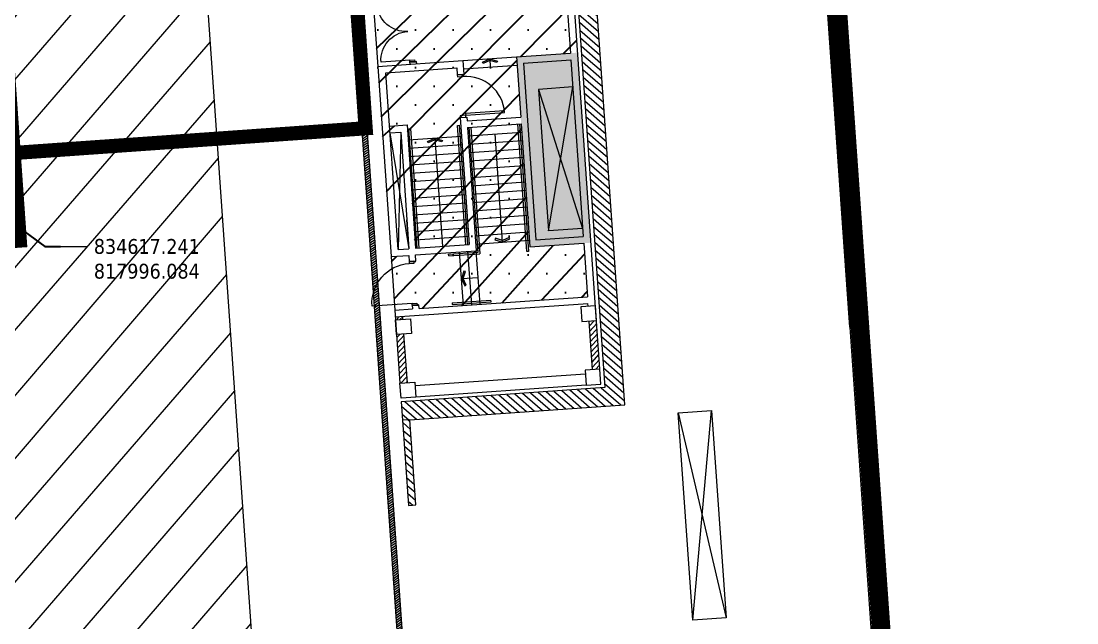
# Model space of a CAD drawing. Header units: millimetres. Extents: x 306 to 836129804, y -168137 to 818603917.
# Drawn here: x 834619946 to 834648386, y 817983465 to 817999682 of the extents above; entities that cross this region are included whole.
import ezdxf
from ezdxf import colors
from ezdxf.entities.mleader import LeaderData, LeaderLine
from ezdxf.math import Vec2, Vec3
from ezdxf.xclip import XClip

# ---------------------------------------------------------------- set-up
doc = ezdxf.new("R2010")
doc.units = ezdxf.units.MM
doc.header["$LTSCALE"] = 3
doc.header["$XCLIPFRAME"] = 0
for name, pattern in [('ACAD_ISO03W100', [30, 12, -18]), ('CENTER', [2, 1.25, -0.25, 0.25, -0.25]), ('DASHED', [0.75, 0.5, -0.25]), ('DIVIDE', [1.25, 0.5, -0.25, 0, -0.25, 0, -0.25])]:
    doc.linetypes.add(name, pattern=pattern)
doc.layers.get('Defpoints').update_dxf_attribs({"color": 32})
for name, color, linetype in [('22INWA-a', 6, 'CENTER'), ('_DEV LINE', 96, 'DIVIDE'), ('_P30', 251, 'Continuous'), ('_PARCEL BOUNDARY', 10, 'DASHED'), ('UAJ-00XREF', 7, 'Continuous'), ('UAJ-90.5LAND', 251, 'Continuous')]:
    doc.layers.add(name, color=color, linetype=linetype)
for name, color, linetype, lineweight in [('3A35X-MACL-P-FAC-00-0$0$UAJ-34RAIL-a', 251, 'Continuous', 13), ('Eva-New', 1, 'ACAD_ISO03W100', 18), ('Hatch (CARR)', 252, 'Continuous', 35), ('Hatch (LTC&CB)', 252, 'Continuous', 35), ('UAJ-22INWA', 251, 'Continuous', 35), ('UAJ-22INWA-bw', 251, 'Continuous', 35), ('UAJ-32INFR', 251, 'Continuous', 25), ('UAJ-32INFR-d', 251, 'Continuous', 5), ('UAJ-32INFR-h', 251, 'Continuous', 9), ('UAJ_32INFR', 251, 'Continuous', 9)]:
    doc.layers.add(name, color=color, linetype=linetype, lineweight=lineweight)
doc.layers.get('UAJ-90.5LAND').off()
doc.styles.get("Standard").update_dxf_attribs({"font": 'tahoma.ttf'})

# ---------------------------------------------------------------- blocks, each defined once
blk = doc.blocks.new('_Dot')
at = {"color": 0, "linetype": 'ByBlock', "lineweight": -2}
blk.add_line((-0.5, 0), (-1, 0), dxfattribs=at)
at = {"color": 0, "linetype": 'ByBlock', "const_width": 0.5}
blk.add_lwpolyline([(-0.25, 0, 1), (0.25, 0, 1)], format="xyb", close=True, dxfattribs=at)
blk = doc.blocks.new('PB1')
at = {"layer": '_PARCEL BOUNDARY', "ltscale": 5, "const_width": 382.5, "flags": 128}
blk.add_lwpolyline([(834579180.0000008, 817441477.0994015), (834578344.0000008, 817453448.0992794), (834623997.0000008, 817456639.0992794), (834629227.0000008, 817381823.0992794), (834583575.0000008, 817378615.0994015)], close=True, dxfattribs=at)
blk = doc.blocks.new('32_UNS-Door-SingleLeaf-plan1')
at = {"layer": 'UAJ-22INWA'}
for p, q in [((0, -1.192092895507812e-07), (0, -180.0000001192093)), ((1180, -1.192092895507812e-07), (1180, -180.0000001192093))]:
    blk.add_line(p, q, dxfattribs=at)
at = {"layer": 'UAJ-32INFR'}
for points in [[(1180, -1.192092895507812e-07), (1130.000000119209, 0), (1130, -130), (1180, -130)], [(0, -1.192092895507812e-07), (49.99999988079071, -1.192092895507812e-07), (50, -130), (0, -130.0000001192093)]]:
    blk.add_lwpolyline(points, close=True, dxfattribs=at)
at = {"layer": 'UAJ-32INFR-d'}
blk.add_line((49.99999988079071, -1.192092895507812e-07), (50, 1079.999999880791), dxfattribs=at)
at = {"layer": 'UAJ-32INFR-d', "extrusion": (0, 0, -1)}
blk.add_arc((-49.99999988079071, -1.192092895507812e-07), 1079.99999999993, 90, 180, dxfattribs=at)
blk = doc.blocks.new('M_Door-Passage-Single-Flush - ARC 1050 x 2100mm-1852083-_11_000 mPD')
at = {"layer": 'UAJ_32INFR', "lineweight": 18}
for p, q in [((524.999999999996, 1131.350000000002), (479.999999999996, 1131.350000000002)), ((479.999999999996, 1131.350000000002), (479.9999999999976, 81.35000000000167)), ((524.9999999999976, 81.35000000000167), (524.999999999996, 1131.350000000002)), ((479.9999999999976, 81.35000000000167), (524.9999999999976, 81.35000000000167))]:
    blk.add_line(p, q, dxfattribs=at)
at = {"layer": 'UAJ_32INFR'}
for p, q in [((-525.0000000000028, 81.35000000000227), (-575.0000000000025, 81.35000000000227)), ((-575.0000000000025, 81.35000000000227), (-575.0000000000025, -68.64999999999768)), ((-525.0000000000028, -68.64999999999768), (-525.0000000000028, 81.35000000000227)), ((524.999999999997, 81.35000000000227), (524.999999999997, -68.64999999999768)), ((574.999999999997, 81.35000000000227), (524.999999999997, 81.35000000000227)), ((574.999999999997, -68.64999999999768), (574.999999999997, 81.35000000000227)), ((-575.0000000000025, -68.64999999999768), (-525.0000000000028, -68.64999999999768)), ((524.999999999997, -68.64999999999768), (574.999999999997, -68.64999999999768))]:
    blk.add_line(p, q, dxfattribs=at)
blk.add_arc((524.9999999999976, 81.35000000000167), 1049.999999999999, 89.9999999999997, 179.9999999999997, dxfattribs=at)
blk = doc.blocks.new('32_UNS-Door-DoubleLeaf-plan1')
at = {"layer": 'UAJ-22INWA'}
for p, q in [((1649.999999880791, 0), (1649.999999761581, -180.0000001192093)), ((-1.192092895507812e-07, -1.192092895507812e-07), (-1.192092895507812e-07, -180.0000001192093))]:
    blk.add_line(p, q, dxfattribs=at)
at = {"layer": 'UAJ-32INFR-d'}
blk.add_line((49.99999976158142, -1.192092895507812e-07), (49.99999988079071, 774.9999998807907), dxfattribs=at)
blk.add_lwpolyline([(1599.999999880791, -1.192092895507812e-07), (1599.999999880791, 774.9999997615814)], dxfattribs=at)
at = {"layer": 'UAJ-32INFR-d', "extrusion": (0, 0, -1)}
for centre, radius, start, end in [((-49.99999976158142, -1.192092895507812e-07), 774.9999999994451, 90, 180), ((-1599.999999880791, -1.192092895507812e-07), 775.0000000000762, 0, 90)]:
    blk.add_arc(centre, radius, start, end, dxfattribs=at)
at = {"layer": 'UAJ-32INFR-h'}
for points in [[(1649.999999880791, 0), (1599.999999880791, -1.192092895507812e-07), (1599.999999880791, -130.0000001192093), (1649.999999761581, -130.0000001192093)], [(-1.192092895507812e-07, -1.192092895507812e-07), (49.99999976158142, -1.192092895507812e-07), (49.99999988079071, -130.0000001192093), (-1.192092895507812e-07, -130.0000002384186)]]:
    blk.add_lwpolyline(points, close=True, dxfattribs=at)
blk = doc.blocks.new('3A35X-MAGP-P-ADR-L00-L1')
at = {"layer": '_P30', "ltscale": 0.5}
h = blk.add_hatch(dxfattribs=at)
h.set_pattern_fill('LINE', color=256, scale=500)
h.set_pattern_definition([(3.998908524941723, (0, 0), (-4.35859189390224, 62.34783618300163), [])])
h.paths.add_polyline_path([(834623881.5471535, 818071698.8028206), (834632091.8334566, 817954254.086951), (834632241.4682937, 817954264.5471406), (834624031.1819599, 818071709.2634411)])
at = {"layer": '_P30'}
h = blk.add_hatch(dxfattribs=at)
h.set_pattern_fill('FP_1', color=256, scale=0.9999999999999998, angle=3.998908527009595, style=0, pattern_type=2)
h.set_pattern_definition([(138.9989085270095, (835227351.7091924, 818087731.8573092), (-98.41101089040741, -113.2045623441392), [])])
h.paths.add_polyline_path([(834630579.321444, 817986644.5858169), (834630418.9252626, 817988938.9861878), (834630219.4121867, 817988925.0386944), (834630379.8083692, 817986630.6383234)])
h.paths.add_polyline_path([(834627651.3631467, 818028527.8060477), (834627490.9669645, 818030822.2064184), (834627291.4538884, 818030808.2589247), (834627451.8500707, 818028513.8585534)])
h = blk.add_hatch(dxfattribs=at)
h.set_pattern_fill('FP_1', color=256, scale=0.9999999999999998, angle=3.998908527009595, style=0, pattern_type=2)
h.set_pattern_definition([(138.9989085270095, (835227128.549287, 818090924.0665213), (-98.41101089040741, -113.2045623441392), [])])
h.paths.add_polyline_path([(834633437.2423443, 818028932.2833757), (834627451.8500705, 818028513.8585534), (834627486.7188059, 818028015.0758646), (834632973.3283905, 818028398.6319503), (834635671.153036, 817989807.3774713), (834630184.5434517, 817989423.821383), (834630219.4121867, 817988925.0386944), (834632041.9932996, 817989052.451091), (834636204.8044605, 817989343.4635168)])
for points in [[(834632374.5050187, 817998573.3803322), (834632568.4384722, 817998667.1343461), (834632773.5309838, 817998601.2779739), (834632761.3017627, 817998563.1932514), (834632571.4431404, 817998624.1579344), (834632391.9147018, 817998537.3677944)], [(834630895.0425642, 817996434.989384), (834631088.9760191, 817996528.7433983), (834631294.0685294, 817996462.8870257), (834631281.8393083, 817996424.8023027), (834631091.9806868, 817996485.7669867), (834630912.4522473, 817996398.9768456)], [(834632708.9280012, 817993790.0565643), (834632914.0205123, 817993724.2001919), (834633107.9539663, 817993817.954206), (834633090.5442832, 817993853.9667447), (834632911.0158447, 817993767.1766034), (834632721.1572223, 817993828.1412874)], [(834631873.176076, 817992947.2154053), (834631807.3197038, 817992742.1228936), (834631901.0737183, 817992548.1894401), (834631937.086257, 817992565.5991232), (834631850.2961159, 817992745.1275617), (834631911.2607998, 817992934.9861842)]]:
    blk.add_hatch(color=256, dxfattribs=at).paths.add_polyline_path(points)
h = blk.add_hatch(dxfattribs=at)
h.set_pattern_fill('ANSI31', color=256, scale=29.99999999999999, angle=3.999289586936781)
h.set_pattern_definition([(48.99928958693678, (59209601.31743145, -56253758.26428294), (-71.8853126989266, 62.49051382552022), [])])
h.paths.add_polyline_path([(834630257.7293867, 817991248.3326035), (834630058.216404, 817991234.3837748), (834630149.9299024, 817989922.5859097), (834630349.4428852, 817989936.5347302)])
h.paths.add_polyline_path([(834630030.3187623, 817991633.4097407), (834630229.8317447, 817991647.3585691), (834630224.2816494, 817991726.7427827), (834630024.768666, 817991712.7939618)])
h = blk.add_hatch(dxfattribs=at)
h.set_pattern_fill('ANSI31', color=256, scale=29.99999999999999, angle=3.999289586936781)
h.set_pattern_definition([(48.99928958693678, (59214788.65498844, -56253395.59493506), (-71.8853126989266, 62.49051382552022), [])])
h.paths.add_polyline_path([(834635445.0669442, 817991611.0019411), (834635245.5539614, 817991597.0531201), (834635337.2674593, 817990285.255257), (834635536.7804426, 817990299.2040775)])
at = {"layer": '_P30', "lineweight": 25}
for p, q in [((834636204.8044606, 817989343.4635166), (834633437.2423444, 818028932.2833756)), ((834632973.3283905, 818028398.6319503), (834635671.153036, 817989807.3774712)), ((834635671.153036, 817989807.3774712), (834630184.5434515, 817989423.821383)), ((834630184.5434515, 817989423.821383), (834630219.4121867, 817988925.0386944)), ((834630418.9252626, 817988938.9861878), (834636204.8044606, 817989343.4635166)), ((834630418.9252626, 817988938.9861878), (834630219.4121867, 817988925.0386944)), ((834630219.4121867, 817988925.0386944), (834630379.8083684, 817986630.638323)), ((834630579.3214434, 817986644.585817), (834630418.9252626, 817988938.9861878)), ((834630379.8083684, 817986630.638323), (834630579.3214434, 817986644.585817))]:
    blk.add_line(p, q, dxfattribs=at)
at = {"layer": '_P30'}
for p, q in [((834635536.7804426, 817990299.2040774), (834633322.9128891, 818021964.6272938)), ((834634616.4915684, 818000594.6676843), (834634740.6360751, 817998819.0021348)), ((834629413.8103062, 818000451.4626199), (834629553.2985169, 817998456.3327898)), ((834633289.1791232, 817998717.5244621), (834634740.6360751, 817998819.0021348)), ((834629553.2985165, 817998456.3327898), (834631847.6978216, 817998616.7442303)), ((834630421.1799937, 817998517.0101608), (834630416.6466267, 817998581.8518803)), ((834630600.7416779, 817998529.5640999), (834630596.2083104, 817998594.4058194)), ((834631847.6978216, 817998616.7442303), (834633289.1791234, 817998717.5244619)), ((834631847.6978216, 817998616.7442303), (834631873.8518611, 817998242.6573876)), ((834632568.4384722, 817998667.1343461), (834632584.1308959, 817998442.6822411)), ((834633289.1791233, 817998717.524462), (834633402.513294, 817997096.4814754)), ((834633481.2947476, 817998550.5167172), (834634753.1900141, 817998639.4404505)), ((834633481.2947476, 817998550.5167172), (834633814.3228478, 817993787.1442466)), ((834634753.1900141, 817998639.4404505), (834635086.2181146, 817993876.0679809)), ((834629553.2985165, 817998456.3327898), (834629911.4344952, 817993333.8369496)), ((834629765.3654381, 817998290.7199255), (834631680.6900761, 817998424.6286072)), ((834630098.3935395, 817993527.3474553), (834629765.3654381, 817998290.7199255)), ((834631680.6900761, 817998424.6286072), (834631694.2901765, 817998230.1034482)), ((834631863.3902446, 817998392.2921249), (834633304.8715473, 817998493.0723569)), ((834631694.2901766, 817998230.1034482), (834631873.8518611, 817998242.6573876)), ((834634804.4519311, 817997906.2302399), (834633881.7043842, 817997841.7169423)), ((834633881.7043842, 817997841.7169423), (834634148.1268654, 817994031.0189662)), ((834629866.1456692, 817996849.2386231), (834630339.9890054, 817996882.3670728)), ((834630339.9890054, 817996882.3670728), (834630572.2368739, 817993560.4759052)), ((834631774.4958963, 817997082.9037962), (834631954.0575812, 817997095.4577357)), ((834631774.4958963, 817997082.9037963), (834632013.7181767, 817993661.2561374)), ((834631954.0575811, 817997095.4577357), (834631961.031992, 817996995.7012436)), ((834631961.031992, 817996995.7012436), (834633402.513294, 817997096.4814754)), ((834631973.5859305, 817996816.1395583), (834633415.067233, 817996916.9197905)), ((834633415.067233, 817996916.9197905), (834633647.315103, 817993595.0286235)), ((834629878.6996082, 817996669.6769379), (834630172.9812591, 817996690.251449)), ((834630172.9812591, 817996690.251449), (834630392.6751901, 817993547.921967)), ((834630368.235368, 817996478.353282), (834631809.7166693, 817996579.133514)), ((834631973.5859305, 817996816.1395583), (834632205.8338003, 817993494.2483923)), ((834631989.2783543, 817996591.6874533), (834633430.759657, 817996692.4676845)), ((834632253.8627068, 817993452.4964559), (834632018.4763523, 817996819.2780432)), ((834632063.366773, 817996822.4165283), (834632301.8916126, 817993410.7445195)), ((834632914.0205123, 817993724.2001919), (834632710.019006, 817996642.0775682)), ((834630383.9277916, 817996253.9011761), (834631825.409093, 817996354.6814077)), ((834631088.9760191, 817996528.7433983), (834631292.9775255, 817993610.866021)), ((834632004.970778, 817996367.2353469), (834633446.4520806, 817996468.0155785)), ((834630399.620215, 817996029.4490702), (834631841.1015165, 817996130.2293013)), ((834632020.6632019, 817996142.783241), (834633462.1445041, 817996243.5634726)), ((834632036.3556255, 817995918.3311356), (834633477.8369282, 817996019.1113663)), ((834630415.3126383, 817995804.9969643), (834631856.7939401, 817995905.7771964)), ((834632052.0480491, 817995693.8790293), (834633493.5293514, 817995794.6592609)), ((834630431.0050623, 817995580.5448583), (834631872.4863638, 817995681.32509)), ((834630446.6974859, 817995356.092752), (834631888.1787878, 817995456.8729836)), ((834632067.7404728, 817995469.4269233), (834633509.2217749, 817995570.207155)), ((834630462.3899086, 817995131.6406466), (834631903.8712114, 817995232.4208786)), ((834632083.4328959, 817995244.9748174), (834633524.9141985, 817995345.7550485)), ((834632099.12532, 817995020.5227115), (834633540.6066222, 817995121.3029431)), ((834630478.0823323, 817994907.1885407), (834631919.5636345, 817995007.9687723)), ((834632114.8177435, 817994796.0706056), (834633556.2990463, 817994896.8508372)), ((834630493.7747558, 817994682.7364343), (834631935.2560582, 817994783.5166659)), ((834630509.4671799, 817994458.2843293), (834631950.9484818, 817994559.064561)), ((834632130.5101672, 817994571.6185002), (834633571.9914699, 817994672.3987309)), ((834630525.159603, 817994233.8322225), (834631966.6409059, 817994334.6124547)), ((834632146.2025908, 817994347.1663939), (834633587.6838936, 817994447.946626)), ((834630540.8520267, 817994009.3801166), (834631982.3333294, 817994110.1603482)), ((834632161.8950144, 817994122.7142874), (834633603.3763167, 817994223.4945191)), ((834632177.5874385, 817993898.2621825), (834633619.0687402, 817993999.0424131)), ((834635070.8744115, 817994095.5322636), (834634148.1268654, 817994031.0189662)), ((834630556.5444503, 817993784.9280117), (834631998.0257531, 817993885.7082433)), ((834632193.2798616, 817993673.8100761), (834633634.7611642, 817993774.5903082)), ((834633814.3228478, 817993787.1442466), (834635086.2181146, 817993876.0679809)), ((834630098.3935395, 817993527.3474553), (834630392.6751901, 817993547.921967)), ((834630564.8395144, 817993379.5193387), (834632205.8338003, 817993494.2483923)), ((834630572.2368739, 817993560.4759052), (834632013.7181767, 817993661.2561374)), ((834631460.7985986, 817993397.0498917), (834632253.8627068, 817993452.4964559)), ((834631857.7098196, 817992021.3822424), (834631756.9295889, 817993462.8635447)), ((834632082.1619259, 817992037.0746659), (834631981.3816944, 817993478.5559688)), ((834632306.6140323, 817992052.7670895), (834632205.8338003, 817993494.2483923)), ((834633647.315103, 817993595.0286235), (834635098.7720536, 817993696.5062968)), ((834635098.7720536, 817993696.5062968), (834635199.5522857, 817992255.0249943)), ((834629911.4344952, 817993333.8369496), (834630385.2778304, 817993366.9653996)), ((834629911.4344949, 817993333.8369498), (834630012.2147268, 817991892.3556467)), ((834630385.2778304, 817993366.9653996), (834630396.7856083, 817993202.3671883)), ((834630576.3472924, 817993214.9211272), (834630564.8395144, 817993379.5193387)), ((834631463.9370834, 817993352.1594706), (834631460.7985986, 817993397.0498917)), ((834631463.9370834, 817993352.1594706), (834632301.8916126, 817993410.7445195)), ((834631807.3197038, 817992742.1228936), (834632256.2239162, 817992773.5077407)), ((834630024.7686663, 817991712.7939618), (834635212.1062222, 817992075.4633089)), ((834630479.0836511, 817992025.2405877), (834630486.0580615, 817991925.4840972)), ((834630665.619746, 817991938.0380363), (834630658.6453357, 817992037.7945266)), ((834630665.619746, 817991938.0380363), (834635199.5522857, 817992255.0249943)), ((834631552.163376, 817992090.2398534), (834632599.6065369, 817992163.4711639)), ((834631552.163376, 817992090.2398534), (834631555.3018608, 817992045.3494322)), ((834631555.3018608, 817992045.3494322), (834632602.7450212, 817992118.5807421)), ((834632602.7450212, 817992118.5807421), (834632599.6065369, 817992163.4711639)), ((834635217.656319, 817991996.0790867), (834635212.1062222, 817992075.4633089)), ((834630012.2147268, 817991892.3556467), (834630486.0580615, 817991925.4840972)), ((834630012.2147268, 817991892.3556467), (834630149.9299023, 817989922.5859122)), ((834630229.8317448, 817991647.3585691), (834630224.2816494, 817991726.7427827)), ((834635337.2674593, 817990285.255257), (834635245.5539612, 817991597.0531203)), ((834630349.4428862, 817989936.5347399), (834630257.7293872, 817991248.3326036)), ((834635144.728888, 817990171.5499443), (834630555.9302785, 817989850.7270621)), ((834635165.65212, 817989872.2804703), (834630576.8535106, 817989551.4575874))]:
    blk.add_line(p, q, dxfattribs=at)
at = {"layer": '_P30', "lineweight": 0}
for p, q in [((834633881.7043842, 817997841.7169423), (834635070.8744115, 817994095.5322638)), ((834634148.1268654, 817994031.0189662), (834634804.4519311, 817997906.2302399)), ((834629878.6996082, 817996669.6769379), (834630392.6751901, 817993547.921967)), ((834630172.9812591, 817996690.251449), (834630098.3935395, 817993527.3474553)), ((834638034.5336163, 817983540.0784705), (834638541.8124173, 817989189.2083346)), ((834637644.0035813, 817989126.4445794), (834638932.3424534, 817983602.8422261))]:
    blk.add_line(p, q, dxfattribs=at)
at = {"layer": '_P30'}
for points in [[(834623881.5471535, 818071698.8028206), (834632091.8334566, 817954254.086951), (834632241.4682937, 817954264.5471406), (834624031.1819599, 818071709.2634411), (834623881.5471536, 818071698.8028206)], [(834632374.5050187, 817998573.3803322), (834632568.4384722, 817998667.1343461), (834632773.5309838, 817998601.2779739), (834632761.3017627, 817998563.1932514), (834632571.4431404, 817998624.1579344), (834632391.9147018, 817998537.3677944), (834632374.5050187, 817998573.3803322)], [(834631923.9373342, 817993654.9791679), (834631699.0125964, 817996872.1260186), (834631743.9030172, 817996875.2645028), (834631968.8277549, 817993658.1176527)], [(834633370.1768122, 817996913.7813058), (834633610.7939746, 817993472.1823484), (834633565.9035535, 817993469.0438633), (834633325.286391, 817996910.6428212)], [(834630617.1272949, 817993563.6143904), (834630392.2025576, 817996780.7612407), (834630437.0929788, 817996783.8997259), (834630662.0177165, 817993566.7528752)], [(834630895.0425642, 817996434.989384), (834631088.9760191, 817996528.7433983), (834631294.0685294, 817996462.8870257), (834631281.8393083, 817996424.8023027), (834631091.9806868, 817996485.7669867), (834630912.4522473, 817996398.9768456), (834630895.0425642, 817996434.989384)], [(834632708.9280012, 817993790.0565643), (834632914.0205123, 817993724.2001919), (834633107.9539663, 817993817.954206), (834633090.5442832, 817993853.9667447), (834632911.0158447, 817993767.1766034), (834632721.1572223, 817993828.1412874), (834632708.9280012, 817993790.0565643)], [(834631873.176076, 817992947.2154053), (834631807.3197038, 817992742.1228936), (834631901.0737183, 817992548.1894401), (834631937.086257, 817992565.5991232), (834631850.2961159, 817992745.1275617), (834631911.2607998, 817992934.9861842), (834631873.176076, 817992947.2154053)]]:
    blk.add_lwpolyline(points, dxfattribs=at)
for points in [[(834635046.040966, 817991583.1042979), (834635445.0669316, 817991611.0019404), (834635417.1692902, 817992010.0279058), (834635018.1433238, 817991982.1302644)], [(834630030.3187337, 817991633.4097388), (834630429.3446989, 817991661.3073949), (834630457.2423545, 817991262.2814302), (834630058.2163894, 817991234.3837739)], [(834635165.6521195, 817989872.2804699), (834635564.6780865, 817989900.1781119), (834635536.7804446, 817990299.2040774), (834635137.7544782, 817990271.306436)], [(834630149.9298881, 817989922.5859109), (834630548.9558524, 817989950.4835674), (834630576.8535094, 817989551.4576013), (834630177.8275447, 817989523.5599455)]]:
    blk.add_lwpolyline(points, close=True, dxfattribs=at)
at = {"layer": '_P30', "lineweight": 0}
blk.add_lwpolyline([(834637644.0035812, 817989126.4445794), (834638541.8124174, 817989189.2083349), (834638932.3424534, 817983602.8422261), (834638034.5336162, 817983540.0784706)], close=True, dxfattribs=at)
at = {"layer": '_P30'}
for name, p, rotation in [('32_UNS-Door-DoubleLeaf-plan1', (834630416.6466262, 817998581.8518806), 93.99928958693681), ('M_Door-Passage-Single-Flush - ARC 1050 x 2100mm-1852083-_11_000 mPD', (834631802.8758675, 817997661.2915552), 273.9992895869366), ('32_UNS-Door-SingleLeaf-plan1', (834630479.0836511, 817992025.2405876), 93.99928958693681)]:
    blk.add_blockref(name, p, dxfattribs=dict(at, rotation=rotation))
blk = doc.blocks.new('coordination')
at = {"layer": 'Defpoints'}
ml = blk.add_multileader_mtext('Standard', dxfattribs=at)
ml.set_content('834617.241\\P817996.084', color=256)
ml.set_leader_properties()
ml.set_arrow_properties(name='DOT')
ml.build(insert=Vec2(0, 0))
ml.multileader.update_dxf_attribs({"text_right_attachment_type": 6, "dogleg_length": 0.36, "arrow_head_size": 300, "scale": 100})
ctx = ml.context
ctx.base_point, ctx.scale, ctx.char_height, ctx.arrow_head_size, ctx.landing_gap_size, ctx.plane_origin = Vec3(835155524.082761, 817943542.7126758, 1.667736390767576), 100, 400, 300, 200, Vec3(835167006.9264361, 817949680.8606384, 1.667736390767576)
ctx.right_attachment = 6
notes = []
notes.append((ctx, [(1, (1, 1, 0), (835154400.7594808, 817943542.7126758, 1.667736390767576), (1, 0), 1123.323280215263, [(0, [(835151059.5189486, 817946005.5279967, 1.667736390767576)], 0, [])])]))
ctx.mtext.insert, ctx.mtext.flow_direction = Vec3(835155724.082761, 817943747.2794992, 1.667736390767576), 5
for ctx, leaders in notes:
    for number, flags, end, landing, length, lines in leaders:
        leader = LeaderData()
        leader.index, (leader.has_last_leader_line, leader.has_dogleg_vector, leader.attachment_direction) = number, flags
        leader.last_leader_point, leader.dogleg_vector, leader.dogleg_length = Vec3(end), Vec3(landing), length
        for number, points, colour, breaks in lines:
            line = LeaderLine()
            line.index, line.vertices, line.color, line.breaks = number, Vec3.list(points), colors.encode_raw_color(colour), breaks
            leader.lines.append(line)
        ctx.leaders.append(leader)
blk = doc.blocks.new('p32 uns')
blk.add_blockref('coordination', (-834657437.8716539, -818261001.074287))
blk = doc.blocks.new('GBP-P32-L00')
blk.add_blockref('coordination', (-533818.2349976301, 50063.04172456264))
at = {"layer": 'UAJ-90.5LAND'}
blk.add_blockref('p32 uns', (834123619.6366563, 818311064.1160116), dxfattribs=at)

msp = doc.modelspace()

# ---------------------------------------------------------------- hatches: boundary and pattern name
at = {"layer": 'Eva-New', "linetype": 'Continuous', "ltscale": 0.01}
h = msp.add_hatch(dxfattribs=at)
h.set_pattern_fill('ANSI31', color=8, scale=350, angle=4)
h.set_pattern_definition([(49, (0, 0), (-838.6710210225554, 729.0455959657013), [])])
edge = h.paths.add_edge_path()
edge.add_arc((834611513.5385946, 818068145.3264505), 14099.99999968531, 55.19002574308559, 154.5596091027724)
edge.add_line((834598780.7776825, 818074202.2893481), (834595240.3911003, 818066761.4558462))
edge.add_arc((834589822.417787, 818069339.3552195), 6000.000000233124, 273.9989064334658, 334.5546563119141, ccw=False)
edge.add_line((834590240.8423903, 818063353.9629304), (834585554.5350056, 818063026.3542768))
edge.add_arc((834584989.6617913, 818071106.6338656), 8099.999998867221, 264.220048196886, 273.9989064322582, ccw=False)
edge.add_line((834584173.925572, 818063047.8142), (834580415.7397891, 818063428.2282544))
edge.add_arc((834579106.5335116, 818050494.3201492), 12999.99999816069, 84.2200481985661, 93.99077919798958)
edge.add_line((834578201.7864021, 818063462.7985727), (834574221.9197499, 818063185.1428037))
edge.add_arc((834573731.4752913, 818070170.6889209), 7002.741628984699, 184.518270925359, 274.0160585979712, ccw=False)
edge.add_arc((834553791.0620614, 818068592.8452796), 13000.0000005708, 4.527501078735133, 25.16518805878682)
edge.add_line((834565557.174624, 818074120.828201), (834563375.7160238, 818078763.9842684))
edge.add_arc((834569692.9588658, 818081779.3520507), 6999.999999030279, 186.261998653722, 205.5162346975632, ccw=False)
edge.add_line((834562734.724241, 818081015.8267443), (834561851.4163579, 818093822.5155479))
edge.add_arc((834568795.7761757, 818094576.8707228), 6985.211880096444, 103.79340942041148, 186.1996435070692, ccw=False)
edge.add_line((834567130.3497419, 818101360.6410463), (834607738.9713905, 818104323.6446342))
edge.add_arc((834606780.3295362, 818117304.0183489), 13015.72495013958, 274.223807264846, 392.8596289379157)
edge.add_arc((834623587.3262396, 818128173.8785237), 6999.999999836902, 183.9989136523716, 212.9539425140163, ccw=False)
edge.add_line((834616604.3686309, 818127685.7156067), (834614554.4666462, 818157541.1841724))
edge.add_line((834614554.4666462, 818157541.1841724), (834608569.0701823, 818157122.7809477))
edge.add_line((834608569.0701823, 818157122.7809477), (834610618.9763948, 818127267.2902491))
edge.add_arc((834623587.3262378, 818128173.8785231), 12999.99999806346, 183.9989136508734, 212.8579348742854)
edge.add_arc((834606785.1724918, 818117301.6086594), 7012.974383020965, -85.87050168941721, 32.994913872568816, ccw=False)
edge.add_line((834607290.1835088, 818110306.8410742), (834542916.4285616, 818105772.5570611))
edge.add_line((834542916.4285616, 818105772.5570611), (834543332.168679, 818099784.931535))
edge.add_line((834543332.168679, 818099784.931535), (834548339.9487058, 818100139.6961751))
edge.add_arc((834548849.6206386, 818093135.5706489), 7022.644791367745, 1.917894415990986, 94.16192873604791, ccw=False)
edge.add_line((834555868.3314306, 818093370.5997602), (834556822.6031799, 818079614.5109141))
edge.add_arc((834565030.3921052, 818080333.9384184), 8239.258156901009, 185.0092761133849, 211.2767633085009)
edge.add_line((834557988.549832, 818076056.3418531), (834560014.6381451, 818071842.7746612))
edge.add_arc((834553704.8687762, 818068780.019501), 7013.81912084653, -83.41200971856142, 25.89188562423311, ccw=False)
edge.add_line((834554509.5567249, 818061812.5137804), (834511331.2743995, 818058806.1397856))
edge.add_arc((834510845.0625758, 818065789.233517), 6999.999999933733, 141.8798806352492, 273.9829049167347, ccw=False)
edge.add_arc((834495100.3448526, 818078140.8887452), 13011.48484009153, 321.889271565979, 363.9966433354928)
edge.add_line((834508080.187521, 818079047.7636253), (834507303.147802, 818090245.0026575))
edge.add_arc((834514286.1054543, 818090733.1649512), 6999.999999943095, 94.21783473311712, 183.9989085377374, ccw=False)
edge.add_line((834513771.2650272, 818097714.206373), (834514324.2611847, 818097754.9889383))
edge.add_line((834514324.2611847, 818097754.9889383), (834515094.2032907, 818097812.2750338))
edge.add_arc((834515888.7804214, 818090839.1162039), 7018.283043878132, 4.391191596629085, 96.50069787772958, ccw=False)
edge.add_line((834522886.4615402, 818091376.4762715), (834523318.1003574, 818085091.4654405))
edge.add_line((834523318.1003574, 818085091.4654405), (834529307.3396509, 818085510.1591995))
edge.add_line((834529307.3396509, 818085510.1591995), (834528870.5492542, 818091758.2633296))
edge.add_arc((834535853.5069062, 818092246.4256233), 6999.999999586337, 93.99890853307471, 183.9989085379415, ccw=False)
edge.add_line((834535365.3446131, 818099229.3832753), (834540639.8020831, 818099596.5330453))
edge.add_line((834540639.8020831, 818099596.5330453), (834540220.7704337, 818105616.323317))
edge.add_line((834540220.7704337, 818105616.323317), (834513376.0995728, 818103738.6078113))
edge.add_arc((834514284.2614373, 818090770.3680685), 13000.00000003277, 94.00586599802176, 183.991117880833)
edge.add_line((834501315.7883602, 818089865.5443004), (834502093.999344, 818078618.6765761))
edge.add_arc((834495110.6965383, 818078135.4768907), 7000.000000828009, -66.13857842422561, 3.9581909098961887, ccw=False)
edge.add_arc((834495110.6965395, 818078135.4768903), 6999.999999981786, 273.99870041279297, 293.8614215680351, ccw=False)
edge.add_line((834495598.8334678, 818071152.5174648), (834484038.0252761, 818070344.3705096))
edge.add_arc((834484944.5652856, 818057376.0172908), 12999.99999985473, 3.998699986240524, 93.99870041178127, ccw=False)
edge.add_line((834497912.918511, 818058282.557204), (834498850.7850932, 818044866.0656179))
edge.add_arc((834505832.5325971, 818045382.0451274), 7000.788031506466, 153.5175844556254, 184.2267069343446, ccw=False)
edge.add_arc((834505831.7802428, 818045382.3021698), 7000.000000506094, 93.9907792036035, 153.5167215738451, ccw=False)
edge.add_line((834505344.6087215, 818052365.3290147), (834578107.7560652, 818057441.656797))
edge.add_arc((834579012.5031768, 818044473.1783768), 12999.99999509848, 84.22004763743712, 93.99077920788699, ccw=False)
edge.add_line((834580321.7095807, 818057407.0864662), (834583663.296837, 818057068.8416442))
edge.add_arc((834584972.5032473, 818070002.7497832), 13000.00004509936, 264.2200476312211, 273.9989064308502)
edge.add_line((834585879.0898904, 818057034.399779), (834609493.5669917, 818058685.2319609))
edge.add_arc((834609981.7373167, 818051702.1557314), 7000.118848462731, -19.364931974248975, 93.99890643048622, ccw=False)
edge.add_arc((834628850.3650681, 818045070.4409646), 13000.00000042529, 160.6350680240969, 183.9989064535735)
edge.add_line((834615882.0151088, 818044163.8543195), (834619634.348526, 817990488.2644923))
edge.add_arc((834610656.2600935, 817989860.627584), 8999.999999519287, -86.01194112060227, 3.998906454734822, ccw=False)
edge.add_line((834611282.1972058, 817980882.4204844), (834602812.2813497, 817980291.9201078))
edge.add_line((834602812.2813497, 817980291.9201078), (834603230.7061716, 817974306.527834))
edge.add_line((834603230.7061716, 817974306.527834), (834611717.6719617, 817974898.2168859))
edge.add_arc((834612343.6090722, 817965920.0097858), 8999.999999977357, 3.8734655887747067, 93.98805886777768, ccw=False)
edge.add_line((834621323.0501077, 817966527.9889727), (834621688.4984579, 817961112.7419763))
edge.add_line((834621688.4984579, 817961112.7419763), (834627673.3989117, 817961529.9934386))
edge.add_line((834627673.3989117, 817961529.9934386), (834621867.801321, 818044576.6440177))
edge.add_arc((834628850.6858916, 818045064.8011855), 6999.926738671702, 160.627157224399, 183.9989083996896, ccw=False)
edge.add_arc((834609980.9204334, 818051699.8431354), 13002.36888268257, 340.6271572335476, 454.0111039654658)
edge.add_line((834609071.4073162, 818064670.3628802), (834607456.5171404, 818064557.3573512))
edge.add_arc((834607170.3486158, 818068550.9500543), 4003.832551789663, 155.6211224779758, 274.0986331619272, ccw=False)
edge.add_line((834603523.5142193, 818070203.6066998), (834604195.8682836, 818071618.3222857))
edge.add_arc((834611513.5386757, 818068145.3264558), 8100.000000027051, 54.14039305783359, 154.6107958035704, ccw=False)
edge.add_arc((834623873.9558088, 818085245.9413723), 13000.02232763516, 234.1403928659832, 234.163197705768)
edge.add_line((834616262.7220054, 818074706.9802988), (834619562.6153525, 818079722.129262))
at = {"layer": 'Hatch (CARR)'}
h = msp.add_hatch(dxfattribs=at)
h.set_pattern_fill('SACNCR', color=130, scale=300, style=0)
h.set_pattern_definition([(45, (348386.4312716722, -424896.9556207657), (-505.13940681014, 505.13940681014), []), (45, (348891.5712716723, -424896.9556207657), (-505.13940681014, 505.13940681014), [0, -714.375])])
h.paths.add_polyline_path([(834631012.0334226, 818000743.6407388), (834630886.4931728, 818002539.2698994), (834633340.5115708, 818002710.8410064), (834633466.0518205, 818000915.2118455), (834634788.1069082, 818001007.6424712), (834634940.0154148, 817998832.8316616), (834633288.9861523, 817998717.5386039), (834633647.3151026, 817993595.0286235), (834635098.7720541, 817993696.5062968), (834635199.5481588, 817992255.0840226), (834630012.2147273, 817991892.3556467), (834629911.4344953, 817993333.8369501), (834630564.8395149, 817993379.5193392), (834630339.989005, 817996882.3670728), (834629666.6326871, 817996835.2898021), (834629401.2563679, 818000631.0243049)])
h = msp.add_hatch(dxfattribs=at)
h.set_pattern_fill('ANSI32', color=256, scale=300)
h.set_pattern_definition([(45, (0, 0), (-2020.55762724056, 2020.55762724056), []), (45, (1347.039, 0), (-2020.55762724056, 2020.55762724056), [])])
h.paths.add_polyline_path([(834630339.989005, 817996882.3670728), (834629666.6326871, 817996835.2898018), (834629911.4344953, 817993333.8369503), (834630584.7908143, 817993380.9142214)])
at = {"layer": 'Hatch (LTC&CB)'}
h = msp.add_hatch(color=256, dxfattribs=at)
h.dxf.hatch_style = 1
h.paths.add_polyline_path([(834633289.1791239, 817998717.5244623), (834634940.1490567, 817998832.9509562), (834635298.2850351, 817993710.4551176), (834633647.3151047, 817993595.0286235)])

# ---------------------------------------------------------------- linework, layer by layer
at = {"layer": '22INWA-a', "ltscale": 2, "const_width": 500, "flags": 128}
msp.add_lwpolyline([(834645623.6869675, 817967959.8298992), (834644172.2057416, 817967858.3591783), (834645623.6869675, 817967959.8298992), (834648121.0199271, 817931878.0378461), (834646732.9119703, 817931602.6841583), (834552249.9020534, 817919488.4926492), (834509653.719406, 817903226.8796499), (834493650.5402416, 818132199.4721122), (834495221.4466506, 818132309.2531987), (834492443.3530575, 818172005.4249322), (834498761.0000008, 818180933.000002, 0.1039453279364779), (834533697.0000086, 818164790.9999983, 0.0281485251874361), (834560518.0000027, 818159716.0000006), (834570883.0000095, 818156559.9999988, 0.01218113012787053), (834580152.0000002, 818154030, 0.0118168953345502), (834589679.9999993, 818153626.0000007, 0.01895900772234266), (834627610.0000029, 818154459.9999995), (834630540.0000026, 818155389.0000011), (834633307.5130115, 818155581.3607701), (834636812.9937819, 818105509.8540434), (834642798.3436269, 818105928.8853481), (834646290.2711654, 818056050.9699742), (834640304.3231351, 818055631.8967907), (834643398.1701388, 818011440.063687), (834641154.3077285, 818011282.972015), (834643400.0372874, 817979197.1576313), (834644172.2057416, 817967858.3591783)], format="xyb", close=True, dxfattribs=at)
at = {"layer": '3A35X-MACL-P-FAC-00-0$0$UAJ-34RAIL-a', "ltscale": 0.5}
for p, q in [((834644856.638078, 817954495.6434742, 0.002883259226133333), (834642274.2849579, 817991435.1260391)), ((834645105.9858279, 817954513.0747958), (834642523.6763027, 817991452.5604066))]:
    msp.add_line(p, q, dxfattribs=at)
at = {"layer": '_DEV LINE', "ltscale": 2, "const_width": 382.5242621480422}
msp.add_lwpolyline([(834582993.8456299, 818058974.5592169), (834615191.8748794, 818061231.426082), (834619909.6823385, 817993768.7649117), (834590438.9627452, 817991708.7167664), (834589273.49395, 817995667.4350014), (834587435.9467293, 817995536.5482974)], close=True, dxfattribs=at)
at = {"layer": 'Eva-New', "linetype": 'Continuous', "ltscale": 0.01}
msp.add_lwpolyline([(834627673.3989117, 817961529.9934386), (834621867.801321, 818044576.6440177, -0.1023334916528332), (834622247.0950699, 818047386.7750454, 0.5394802876780287), (834609071.4073162, 818064670.3628802), (834607456.5171404, 818064557.3573512, -0.5685264983040815), (834603523.5142193, 818070203.6066998), (834604195.8682836, 818071618.3222857, -0.4688088803647279)], format="xyb", dxfattribs=at)
at = {"layer": 'UAJ-00XREF', "ltscale": 0.5}
msp.add_line((834630379.9144179, 817993727.7717079), (834630338.0719366, 817994326.3109356), dxfattribs=at)
at = {"layer": 'UAJ-22INWA-bw', "ltscale": 0.5}
for points in [[(834642274.28497, 817991435.1258662), (834640871.582629, 818011499.9970416)], [(834642523.6763027, 817991452.5604066), (834641138.408514, 818011268.040077)]]:
    msp.add_lwpolyline(points, dxfattribs=at)

# ---------------------------------------------------------------- block references
at = {"rotation": 0.001091446304688521}
msp.add_blockref('3A35X-MAGP-P-ADR-L00-L1', (15583.57958242297, -15898.08416011184), dxfattribs=at)
for name, p in [('PB1', (-0.5600396394729614, 614971.3320208788)), ('coordination', (-533818.2349976301, 50063.04172456264))]:
    msp.add_blockref(name, p)
at = {"layer": 'Hatch (LTC&CB)'}
ref = msp.add_blockref('GBP-P32-L00', (0.003082275390625, -0.04408204555511475), dxfattribs=at)
XClip(ref).set_block_clipping_path([(834584093.892806, 818043064.0358013), (834582840.9002086, 818057304.8300507), (834606839.8282676, 818059135.0800325), (834616411.1617992, 818059804.18965), (834621698.814561, 817983619.2012264), (834592783.8532866, 817981454.8174279), (834593965.1606803, 817975736.7136446), (834590918.9048864, 817979266.0163008), (834589318.0556709, 817987259.1379421), (834588974.9617476, 817989748.3735298), (834587823.4821799, 817989701.579548), (834587362.0723312, 818001496.6813973), (834585850.4212221, 818017925.3879008)])

doc.saveas('drawing.dxf')
